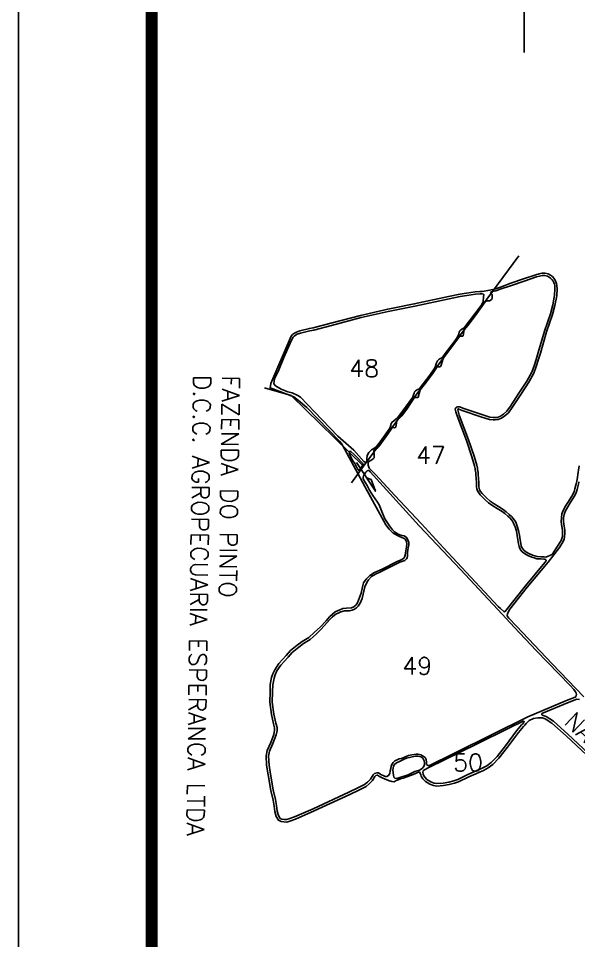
# Model space of a CAD drawing. Header units: millimetres. Extents: x 737971 to 745321, y 7825404 to 7835799.
# Drawn here: x 737971 to 739443, y 7828516 to 7830941 of the extents above; entities that cross this region are included whole.
import ezdxf
from ezdxf.enums import TextEntityAlignment as Align

# ---------------------------------------------------------------- set-up
doc = ezdxf.new("R2010")
doc.units = ezdxf.units.MM
doc.linetypes.add('LIN0', pattern=[0])
for name, color, linetype in [('01140001341', 1, 'Continuous'), ('01140001341046', 5, 'Continuous'), ('01140001341047', 5, 'Continuous'), ('01140001341048', 5, 'Continuous'), ('01140001341049', 5, 'Continuous'), ('01140001341050', 5, 'Continuous'), ('MALHA', 8, 'Continuous'), ('MARGEM', 5, 'Continuous'), ('MATO', 3, 'Continuous'), ('NÃO PLANTOU', 7, 'Continuous'), ('REDE_DE_LUZ', 6, 'Continuous'), ('TEXTO', 7, 'Continuous')]:
    doc.layers.add(name, color=color, linetype=linetype)
doc.styles.add('Simplex', font='simplex.shx')

msp = doc.modelspace()

# ---------------------------------------------------------------- linework, layer by layer
at = {"layer": '01140001341'}
msp.add_lwpolyline([(739444.7, 7829764.1), (739442.6, 7829753), (739442.5, 7829747.6), (739439.1, 7829727.8), (739438.2, 7829723.4), (739436.8, 7829716.8), (739433.5, 7829703.6), (739431.3, 7829696.5), (739427.7, 7829688.6), (739416.4, 7829669.9), (739409.9, 7829659.4), (739402.8, 7829646.5), (739399.6, 7829637.6), (739398, 7829628), (739397.6, 7829617), (739399.4, 7829604.4), (739400.7, 7829594.5), (739401.1, 7829586), (739400.5, 7829578.2), (739399.1, 7829572.9), (739397.1, 7829567.6), (739388.1, 7829553.1), (739373.4, 7829530.6), (739357.4, 7829524.2), (739352.6, 7829524.8), (739344.5, 7829525.1), (739334.6, 7829525.9), (739327.9, 7829527.5), (739322.1, 7829529.4), (739312.7, 7829533.2), (739304.7, 7829538), (739299.5, 7829542.2), (739296.5, 7829546.1), (739294, 7829549.7), (739292.3, 7829553.8), (739291, 7829559.7), (739289.8, 7829569.9), (739287.7, 7829581.5), (739285.4, 7829593.7), (739282, 7829605.8), (739278.9, 7829613.2), (739277.9, 7829616.2), (739274.4, 7829621.6), (739271.2, 7829625.7), (739266.5, 7829631), (739261, 7829636.4), (739252.9, 7829643.5), (739245.3, 7829648.9), (739232.3, 7829657.4), (739221, 7829664), (739210.5, 7829671.3), (739201.5, 7829679.5), (739189.4, 7829691.6), (739185.6, 7829696.5), (739182.8, 7829701.1), (739181.5, 7829705.1), (739181, 7829709.2), (739181, 7829720.5), (739179.4, 7829741.5), (739178.8, 7829746.8), (739177.5, 7829754.9), (739177.1, 7829758.2), (739175.3, 7829765.7), (739168.8, 7829789.6), (739154, 7829832.9), (739129.6, 7829897.6), (739126.3, 7829907.6), (739125.4, 7829911), (739125.2, 7829912.6), (739125.4, 7829913.1), (739125.7, 7829913.4), (739126.5, 7829913.6), (739127.4, 7829913.7), (739128.6, 7829913.3), (739137.2, 7829909.9), (739189.3, 7829892.1), (739209, 7829886.1), (739218.4, 7829884.8), (739224.3, 7829884.8), (739232, 7829885.7), (739240.9, 7829889.4), (739249.2, 7829895.4), (739258.6, 7829903.8), (739268.7, 7829917.2), (739291.1, 7829951.7), (739312.4, 7829983.8), (739325.7, 7830008.2), (739331.8, 7830025), (739337.2, 7830041.7), (739343.2, 7830060.7), (739359, 7830116.6), (739374.8, 7830162.3), (739381, 7830186), (739384.9, 7830206.7), (739385.7, 7830212.5), (739386.5, 7830229), (739386.3, 7830238.6), (739385.4, 7830244), (739383.6, 7830248.3), (739381.6, 7830252.7), (739378.3, 7830257.5), (739374.4, 7830261.7), (739369.6, 7830265.3), (739363.3, 7830268.8), (739355.1, 7830270.4), (739346.9, 7830270.4), (739339.6, 7830269.1), (739331.2, 7830266.7), (739298.6, 7830255.8), (739264.9, 7830244.4), (739238.1, 7830233.9), (739224.4, 7830229.2), (739210.3, 7830226.2), (739189.8, 7830222.7), (739183.9, 7830222.8), (739171.1, 7830221.3), (739148.7, 7830218.2), (739130.9, 7830215.3), (739101.5, 7830209.2), (739011.3, 7830189.9), (738955, 7830178.7), (738941.6, 7830176.3), (738870.1, 7830159.8), (738792.3, 7830139.1), (738745.7, 7830127), (738735.4, 7830125.3), (738710.5, 7830119), (738701.4, 7830115.6), (738696, 7830113.4), (738690.9, 7830109.5), (738687.7, 7830105.4), (738634.1, 7829980.4), (738632.1, 7829969.4), (738694.7, 7829945.3), (738706.6, 7829935.5), (738729.1, 7829917.8), (738815.1, 7829828.7), (738820.1, 7829822.6), (738827.4, 7829809.1), (738881.5, 7829709.7), (738936.9, 7829608.7), (738945, 7829597.1), (738951.1, 7829591), (738955.2, 7829587.9), (738965, 7829581.5), (738973.9, 7829577.3), (738982.8, 7829573.9), (738986.3, 7829571.7), (738989.1, 7829568.5), (738990.8, 7829564.3), (738991.6, 7829558.7), (738990.8, 7829550.7), (738988.9, 7829540.8), (738987.3, 7829529.3), (738985.6, 7829523.5), (738983.1, 7829520), (738976.4, 7829516.7), (738966.5, 7829512.3), (738926.5, 7829492.3), (738907, 7829483.3), (738894.2, 7829475.9), (738884.9, 7829466.2), (738877.8, 7829456.4), (738874.9, 7829446.2), (738871.8, 7829429.1), (738867.5, 7829418.2), (738861.9, 7829403.9), (738858.3, 7829398.3), (738852.6, 7829393.6), (738845.8, 7829391), (738833.3, 7829389.5), (738823.3, 7829388.6), (738815.6, 7829385.2), (738803.6, 7829379.9), (738789.5, 7829367.4), (738779.2, 7829356.2), (738764, 7829339.5), (738749.2, 7829326.2), (738734.1, 7829312.6), (738716.4, 7829302.1), (738703.5, 7829292.2), (738686.1, 7829278.2), (738674.5, 7829265.5), (738655.6, 7829243.9), (738644.6, 7829227.9), (738639.5, 7829216.9), (738636.2, 7829207.5), (738632.7, 7829189), (738632.1, 7829170.1), (738631.2, 7829142.5), (738635.8, 7829109.7), (738641, 7829085.9), (738644, 7829074.8), (738643.9, 7829068.9), (738642.1, 7829057.9), (738633.8, 7829036), (738624.3, 7829015.4), (738621.5, 7829001.4), (738623.1, 7828976.5), (738627.3, 7828951.8), (738634.3, 7828910.5), (738640.2, 7828884.9), (738642.8, 7828869.3), (738644.6, 7828854.6), (738648.3, 7828841.5), (738654.3, 7828831.8), (738661.5, 7828828.5), (738668.3, 7828827.4), (738676, 7828827.3), (738683.9, 7828829.7), (738698.9, 7828834.8), (738748, 7828856.4), (738841.6, 7828899.9), (738865.7, 7828911.1), (738884.4, 7828920.9), (738892.9, 7828927.7), (738901.1, 7828936.4), (738907.9, 7828947.3), (738910.3, 7828949.4), (738914.1, 7828950.5), (738914.9, 7828950.5), (738919.6, 7828947), (738928.4, 7828942.6), (738932.6, 7828940.5), (738943.2, 7828936.5), (738952.4, 7828933.8), (738958.1, 7828933.3), (738963.9, 7828936.1), (738969, 7828938.5), (738975.1, 7828940.7), (738982.1, 7828942.4), (738991.5, 7828945.7), (739001.5, 7828949.6), (739012.7, 7828954.4), (739017.8, 7828956.9), (739022.1, 7828958.7), (739025, 7828958.9), (739026.3, 7828957.4), (739028.1, 7828951.8), (739029.4, 7828947.7), (739034, 7828941), (739040.5, 7828934.1), (739052.2, 7828927), (739061.5, 7828923.2), (739070.7, 7828921.8), (739087.8, 7828923.1), (739103.2, 7828926.1), (739116.7, 7828929.4), (739127.9, 7828933.1), (739155, 7828946.5), (739193, 7828963.1), (739205.6, 7828969.9), (739218, 7828978.5), (739233.8, 7828995), (739256.2, 7829023.8), (739284.9, 7829062.8), (739298.1, 7829078.7), (739301.9, 7829082.3), (739305.2, 7829086), (739313.4, 7829094), (739324.4, 7829099.6), (739336.3, 7829101.6), (739347.2, 7829101), (739355.7, 7829098.7), (739373.1, 7829087.7), (739410.8, 7829053.7), (739465.3, 7829002.7)], dxfattribs=at)
at = {"layer": '01140001341046'}
msp.add_lwpolyline([(739456.7, 7829156.4), (739373.9, 7829243.6), (739279.7, 7829342.6), (739259.7, 7829363.7), (739256.5, 7829367.6), (739255.5, 7829370.4), (739256, 7829375.1), (739257.8, 7829379.3), (739262.6, 7829387.1), (739308.1, 7829445.3), (739363, 7829510.3), (739393.1, 7829549.7), (739402.5, 7829564.9), (739404.9, 7829571.1), (739406.4, 7829577.2), (739407.1, 7829585.9), (739406.7, 7829595), (739405.4, 7829605.2), (739403.7, 7829617.3), (739404, 7829627.5), (739405.4, 7829636.1), (739408.3, 7829644), (739415.1, 7829656.4), (739421.5, 7829666.8), (739433, 7829685.8), (739437, 7829694.3), (739439.3, 7829702), (739442.6, 7829715.5), (739444.1, 7829722.2)], dxfattribs=at)
at = {"layer": '01140001341047'}
msp.add_lwpolyline([(738892.9, 7829758.2), (738891.4, 7829760.6), (738890, 7829766), (738890.2, 7829772.9), (738891.6, 7829775.2), (738897, 7829778.5), (738902.9, 7829782.1), (738905.5, 7829785), (738906, 7829793.8), (738905.3, 7829803.9), (738905.9, 7829805.3), (738910.4, 7829808.2), (738915.8, 7829812.7), (738920.7, 7829818.7), (738940.6, 7829846.4), (738952.6, 7829863.6), (738954.9, 7829864.5), (738959, 7829864.2), (738961.1, 7829864.8), (738963.1, 7829866.2), (738965.5, 7829882.4), (738971, 7829887.7), (738978.3, 7829895.6), (738993.4, 7829916.1), (739001.4, 7829927.8), (739010.2, 7829941.5), (739013, 7829943.4), (739017.7, 7829944.2), (739019.7, 7829944.2), (739021.9, 7829944.7), (739026.4, 7829963.8), (739041.2, 7829981.1), (739061, 7830008.7), (739068.2, 7830019.3), (739070.6, 7830023.8), (739074.3, 7830024.1), (739076.5, 7830024.1), (739079.6, 7830024.7), (739081.3, 7830026.1), (739086.8, 7830046.5), (739090.3, 7830051.3), (739102.2, 7830066.3), (739130.3, 7830103.9), (739133.6, 7830105.1), (739138.3, 7830105), (739139.8, 7830106.3), (739142.6, 7830122.2), (739151.8, 7830132.8), (739171.2, 7830158.9), (739197.5, 7830195.4), (739200.1, 7830197), (739203.8, 7830197.8), (739206.7, 7830197.8), (739209.2, 7830198.1), (739211, 7830199), (739214.3, 7830202), (739215.8, 7830205), (739216.2, 7830209.8), (739215.7, 7830214.3), (739213.2, 7830217.1), (739211.8, 7830218.9), (739212.2, 7830220.6), (739213, 7830221.3), (739225.3, 7830224.6), (739237.4, 7830228.7), (739266.8, 7830238.7), (739300.5, 7830250.1), (739333, 7830261), (739340.9, 7830263.2), (739347.5, 7830264.4), (739354.5, 7830264.4), (739361.2, 7830263.1), (739366.3, 7830260.3), (739370.3, 7830257.2), (739373.6, 7830253.7), (739376.4, 7830249.7), (739378.1, 7830245.9), (739379.6, 7830242.3), (739380.4, 7830238), (739380.5, 7830229.1), (739379.7, 7830213.1), (739379, 7830207.6), (739375.2, 7830187.3), (739369.1, 7830164.1), (739353.3, 7830118.4), (739337.4, 7830062.4), (739331.5, 7830043.5), (739326.1, 7830027), (739320.2, 7830010.6), (739307.3, 7829986.9), (739286.1, 7829955), (739263.8, 7829920.6), (739254.2, 7829907.9), (739245.5, 7829900.1), (739237.9, 7829894.6), (739230.4, 7829891.6), (739223.9, 7829890.8), (739218.8, 7829890.8), (739210.3, 7829892), (739191.1, 7829897.8), (739139.3, 7829915.5), (739130.6, 7829919), (739128.2, 7829919.7), (739125.3, 7829919.6), (739122.5, 7829918.6), (739120.3, 7829916.4), (739119.1, 7829913.4), (739119.5, 7829910), (739120.5, 7829905.9), (739124, 7829895.6), (739148.4, 7829830.9), (739163, 7829787.8), (739169.4, 7829764.2), (739171.2, 7829757.2), (739171.5, 7829754.1), (739172.8, 7829746), (739173.4, 7829740.9), (739175, 7829720.3), (739175, 7829708.9), (739175.7, 7829703.8), (739177.3, 7829698.7), (739180.6, 7829693.1), (739184.9, 7829687.6), (739197.3, 7829675.1), (739206.8, 7829666.6), (739217.8, 7829658.9), (739229.1, 7829652.3), (739241.9, 7829643.9), (739249.2, 7829638.8), (739257, 7829631.9), (739262.2, 7829626.9), (739266.6, 7829621.9), (739269.5, 7829618.2), (739272.5, 7829613.5), (739273.3, 7829611), (739276.3, 7829603.8), (739279.6, 7829592.3), (739281.8, 7829580.5), (739283.9, 7829569.1), (739285.1, 7829558.7), (739286.6, 7829552), (739288.8, 7829546.8), (739291.7, 7829542.6), (739295.1, 7829538), (739301.2, 7829533.1), (739310, 7829527.9), (739320, 7829523.8), (739326.2, 7829521.7), (739333.7, 7829519.9), (739344.1, 7829519.1), (739352.1, 7829518.9), (739355, 7829518.5), (739357.2, 7829516.8), (739358.1, 7829515.3), (739358.3, 7829514.4), (739357.5, 7829513.2), (739354.5, 7829509.9), (739329, 7829479.1), (739304, 7829448.6), (739249.2, 7829380), (739246.7, 7829380.6), (739237.6, 7829388.6), (739232, 7829394.5), (739087.9, 7829548.3), (739030.1, 7829611.3), (738960, 7829686.2), (738909.1, 7829741.1)], close=True, dxfattribs=at)
at = {"layer": '01140001341048'}
msp.add_lwpolyline([(738678.7, 7829958.6), (738661.2, 7829966.1), (738651.2, 7829972.3), (738646.2, 7829974.9), (738642.1, 7829979.5), (738642.5, 7829986.4), (738644, 7829992.5), (738647.2, 7830000.2), (738654.9, 7830017), (738668.6, 7830049.2), (738688.6, 7830094.6), (738692.7, 7830102.1), (738695.2, 7830105.1), (738699, 7830108.1), (738703.6, 7830110.1), (738712.3, 7830113.3), (738736.7, 7830119.4), (738747, 7830121.2), (738793.8, 7830133.3), (738871.6, 7830154), (738942.8, 7830170.4), (738956.1, 7830172.8), (739012.5, 7830184), (739102.7, 7830203.3), (739132, 7830209.4), (739149.6, 7830212.2), (739171.9, 7830215.4), (739184.2, 7830216.8), (739189.2, 7830216.7), (739193.2, 7830216), (739193.8, 7830214.3), (739193.2, 7830209), (739192.7, 7830196.3), (739186.7, 7830186.2), (739156.8, 7830145.6), (739142.2, 7830127.2), (739133.9, 7830121.7), (739130.7, 7830118.8), (739129.7, 7830116), (739128.3, 7830111.4), (739126.3, 7830105.9), (739118.9, 7830094), (739089.8, 7830056.4), (739081.7, 7830047.6), (739076.9, 7830044.6), (739071.9, 7830039.9), (739069.8, 7830035.4), (739066.4, 7830023.9), (739061.8, 7830016.6), (739049.3, 7829999.3), (739028.4, 7829971.5), (739024.6, 7829967), (739019.7, 7829964.6), (739014.7, 7829961.2), (739012.2, 7829958.8), (739010.6, 7829954.9), (739009.4, 7829950.4), (739007.2, 7829945), (739004.7, 7829940.9), (738988.2, 7829918), (738970.9, 7829894.4), (738966.4, 7829889.5), (738962.7, 7829886.4), (738957.2, 7829882.7), (738953.1, 7829879.3), (738950.9, 7829875.3), (738949.9, 7829871.4), (738947.8, 7829865.1), (738945.6, 7829860.7), (738921.4, 7829827.5), (738911.7, 7829814.6), (738906.9, 7829810.9), (738899.2, 7829806.1), (738891.7, 7829799), (738889.1, 7829794.6), (738887.5, 7829790), (738886.7, 7829783.3), (738886.7, 7829776.7), (738885.9, 7829774), (738884.6, 7829773.1), (738881.9, 7829773.9), (738878.4, 7829775.6), (738852.5, 7829805.1), (738809.9, 7829841.7), (738749, 7829906.4), (738712.3, 7829944.3), (738705, 7829949.4), (738690, 7829955.8)], close=True, dxfattribs=at)
at = {"layer": '01140001341049'}
for points in [[(738866.6, 7829750.8), (738862.1, 7829756), (738854.8, 7829770.1), (738849.2, 7829779.3), (738844.5, 7829787.7), (738841.6, 7829794.1), (738840.1, 7829798.1), (738840.6, 7829801.1), (738841.9, 7829802.7), (738844.4, 7829802.2), (738852.7, 7829795), (738863.8, 7829783.2), (738872.9, 7829773.6), (738876.5, 7829769.1), (738876, 7829766.7)], [(738807.2, 7829374.8), (738812.6, 7829377.1), (738818.2, 7829379.7), (738827.6, 7829382.7), (738833.7, 7829383), (738840.8, 7829383.1), (738848.1, 7829384.1), (738853.9, 7829386.8), (738859.4, 7829390.5), (738863.6, 7829395.4), (738868.6, 7829403), (738874.1, 7829415.4), (738881.1, 7829445.8), (738886.1, 7829457.1), (738891.1, 7829464.6), (738899.1, 7829473.1), (738909, 7829479.3), (738920.3, 7829484.6), (738934.8, 7829491.5), (738964.6, 7829506), (738973.6, 7829510.5), (738978.5, 7829512.2), (738986.8, 7829515.4), (738991, 7829519.3), (738992.2, 7829522.5), (738993.2, 7829526.6), (738993.4, 7829534.1), (738994.3, 7829543.3), (738995.2, 7829548.6), (738996.8, 7829556), (738996.7, 7829562.8), (738994.7, 7829569.8), (738991, 7829575.9), (738984.5, 7829579.6), (738978.2, 7829581), (738969, 7829584.3), (738959.6, 7829590.2), (738953.6, 7829595.7), (738945.7, 7829606.5), (738939.3, 7829616.9), (738934.2, 7829624.4), (738929.2, 7829635.4), (738924.1, 7829648.4), (738919.2, 7829661.6), (738914.3, 7829668.5), (738902, 7829686.2), (738893.6, 7829699.9), (738887, 7829712.3), (738878.7, 7829726.8), (738876.8, 7829730.4), (738876.7, 7829734.7), (738878, 7829738), (738883.5, 7829747.6), (738887.2, 7829751), (738890.1, 7829751.8), (738892.3, 7829751.4), (738895.4, 7829748), (739024.5, 7829605.9), (739132.4, 7829491.6), (739205.4, 7829413.6), (739230.7, 7829386.3), (739274.5, 7829338.9), (739331.7, 7829278.2), (739421.2, 7829186.3), (739430.4, 7829175.8), (739435.1, 7829170.1), (739437.2, 7829166.5), (739437.7, 7829162.4), (739436.9, 7829158.8), (739434.6, 7829155.6), (739411.7, 7829146.8), (739309.5, 7829104.3), (739216, 7829057.9), (739117.4, 7829008.8), (739049.2, 7828975.5), (739045.7, 7828976.7), (739043.8, 7828979), (739043.7, 7828983.6), (739042.7, 7828992), (739039.7, 7828996.8), (739034.9, 7829000.9), (739028.6, 7829004.1), (739021.7, 7829005.6), (739016.3, 7829005.8), (739005.1, 7829004.2), (738996.5, 7829002.3), (738983.4, 7828997.1), (738977.9, 7828994.6), (738971.7, 7828993.3), (738966, 7828991.1), (738960.4, 7828988.1), (738955.9, 7828983.7), (738952.2, 7828978.9), (738950.1, 7828974.4), (738949.2, 7828968.4), (738948.2, 7828961.8), (738946.8, 7828955), (738943.5, 7828949.4), (738939, 7828946.6), (738934.3, 7828946.9), (738931.3, 7828948.4), (738923, 7828952.5), (738917.1, 7828956.9), (738913.3, 7828957), (738907.1, 7828955.2), (738902.9, 7828951.6), (738895.9, 7828940.4), (738888.4, 7828932.5), (738880.8, 7828926.4), (738862.8, 7828916.9), (738838.9, 7828905.8), (738745.3, 7828862.3), (738696.5, 7828840.9), (738681.9, 7828835.9), (738675.1, 7828833.8), (738668.8, 7828833.9), (738663.4, 7828834.8), (738658.8, 7828836.9), (738654.4, 7828844.1), (738651, 7828855.9), (738649.2, 7828870.3), (738646.6, 7828886.2), (738640.7, 7828911.8), (738633.7, 7828952.9), (738629.6, 7828977.2), (738628, 7829000.9), (738630.6, 7829013.3), (738639.8, 7829033.5), (738648.4, 7829056.2), (738650.4, 7829068.3), (738650.5, 7829075.6), (738647.3, 7829087.4), (738642.2, 7829110.8), (738637.7, 7829142.9), (738638.6, 7829169.9), (738639.1, 7829188.3), (738642.5, 7829205.8), (738645.5, 7829214.4), (738650.3, 7829224.7), (738660.7, 7829239.9), (738679.4, 7829261.2), (738690.6, 7829273.5), (738707.5, 7829287.1), (738720.1, 7829296.7), (738738, 7829307.4), (738753.7, 7829321.5), (738766.3, 7829334.5), (738789.7, 7829359.6), (738795.5, 7829366.2), (738802.3, 7829371.8)]]:
    msp.add_lwpolyline(points, close=True, dxfattribs=at)
at = {"layer": '01140001341050'}
msp.add_lwpolyline([(739034.5, 7828953.3), (739033.7, 7828958.4), (739034.9, 7828962.2), (739036.8, 7828964), (739049.3, 7828970.3), (739176.5, 7829032.6), (739258.3, 7829073.4), (739297.4, 7829092.4), (739298.8, 7829092.4), (739299.5, 7829092), (739300, 7829091.7), (739300.1, 7829090.7), (739299.6, 7829089.5), (739297.2, 7829086.8), (739293.4, 7829083.1), (739279.8, 7829066.8), (739251, 7829027.7), (739228.9, 7828999.2), (739213.8, 7828983.4), (739202.2, 7828975.5), (739190.1, 7828968.9), (739152.3, 7828952.4), (739125.4, 7828939.1), (739114.9, 7828935.6), (739101.9, 7828932.4), (739086.9, 7828929.5), (739070.9, 7828928.3), (739063.3, 7828929.5), (739055.2, 7828932.8), (739044.6, 7828939.2), (739039, 7828945.1), (739035.3, 7828950.5)], close=True, dxfattribs=at)
at = {"layer": 'MALHA', "color": 8}
msp.add_lwpolyline([(739300, 7834548.4), (739300, 7830851.6)], dxfattribs=at)
at = {"layer": 'MARGEM', "color": 174, "linetype": 'LIN0'}
msp.add_line((737970.7, 7825403.7), (737970.7, 7835798.7), dxfattribs=at)
at = {"layer": 'MARGEM', "color": 174, "linetype": 'LIN0', "flags": 128}
msp.add_lwpolyline([(745320.7, 7825403.7), (745320.7, 7835798.7), (737970.7, 7835798.7), (737970.7, 7825403.7)], close=True, dxfattribs=at)
at = {"layer": 'MARGEM', "color": 174, "linetype": 'LIN0', "const_width": 31.8, "flags": 128}
msp.add_lwpolyline([(744970.7, 7826574.1), (744970.7, 7835448.7), (738320.7, 7835448.7), (738320.7, 7826574.1)], close=True, dxfattribs=at)
at = {"layer": 'MATO'}
msp.add_lwpolyline([(738970.9, 7828943.4), (738965.5, 7828942), (738960.5, 7828942.9), (738957.7, 7828945.2), (738956.3, 7828950.6), (738954.9, 7828963.7), (738957, 7828974.6), (738959.4, 7828978.8), (738964.1, 7828982.7), (738974, 7828987.1), (738983.3, 7828991.8), (738990.8, 7828994.9), (739002.4, 7828998), (739013.9, 7829000.2), (739021.3, 7829000.3), (739028.8, 7828998.3), (739033.4, 7828995.5), (739035.6, 7828992.1), (739037, 7828988.3), (739038.3, 7828983.3), (739038.1, 7828978.6), (739036.1, 7828973.6), (739031.9, 7828968.3), (739025.1, 7828963.9), (739012.4, 7828959.8), (738995.5, 7828951.7)], close=True, dxfattribs=at)
at = {"layer": 'NÃO PLANTOU'}
msp.add_lwpolyline([(739469.7, 7829007.5), (739415.2, 7829058.5), (739377.1, 7829092.9), (739358.4, 7829104.7), (739350.4, 7829107.5), (739346.5, 7829109.5), (739346.8, 7829112.7), (739414.1, 7829140.7), (739438.8, 7829150.3), (739445.9, 7829149.7)], dxfattribs=at)
at = {"layer": 'REDE_DE_LUZ'}
for points in [[(739286, 7830316.2), (738878, 7829762.9), (738687.2, 7829948.7), (738617.5, 7829969.6)], [(738845.9, 7829719.3), (738878, 7829762.9)]]:
    msp.add_lwpolyline(points, dxfattribs=at)
at = {"layer": 'TEXTO'}
msp.add_lwpolyline([(738859.6, 7829772.9), (738909.3, 7829697.3), (738897.9, 7829727.8), (738885.9, 7829732.9)], dxfattribs=at)

# ---------------------------------------------------------------- texts
at = {"layer": 'TEXTO', "linetype": 'Continuous', "style": 'Simplex'}
for s, p in [('48', (738879.5, 7830020.5)), ('47', (739055.3, 7829792.4)), ('49', (739019, 7829237.9)), ('50', (739152.7, 7828983.5))]:
    msp.add_text(s, height=45.5, dxfattribs=at).set_placement(p, align=Align.MIDDLE_CENTER)
msp.add_text('NÃO PLANTOU', height=45.5, rotation=316.6672, dxfattribs=at).set_placement((739417.8, 7829103.9), align=Align.MIDDLE_LEFT)
at = {"layer": 'TEXTO', "insert": (738557.5, 7830362.2), "char_height": 45.5, "width": 1635.483, "attachment_point": 1, "rotation": 269.1539, "style": 'Simplex'}
msp.add_mtext('{\\Fsimplex.shx;\\W5.77419;  }FAZENDA DO PINTO^J{\\Fsimplex.shx;\\W5.77419;  }D.C.C. AGROPECUARIA ESPERANCA LTDA', dxfattribs=at)

doc.saveas('drawing.dxf')
